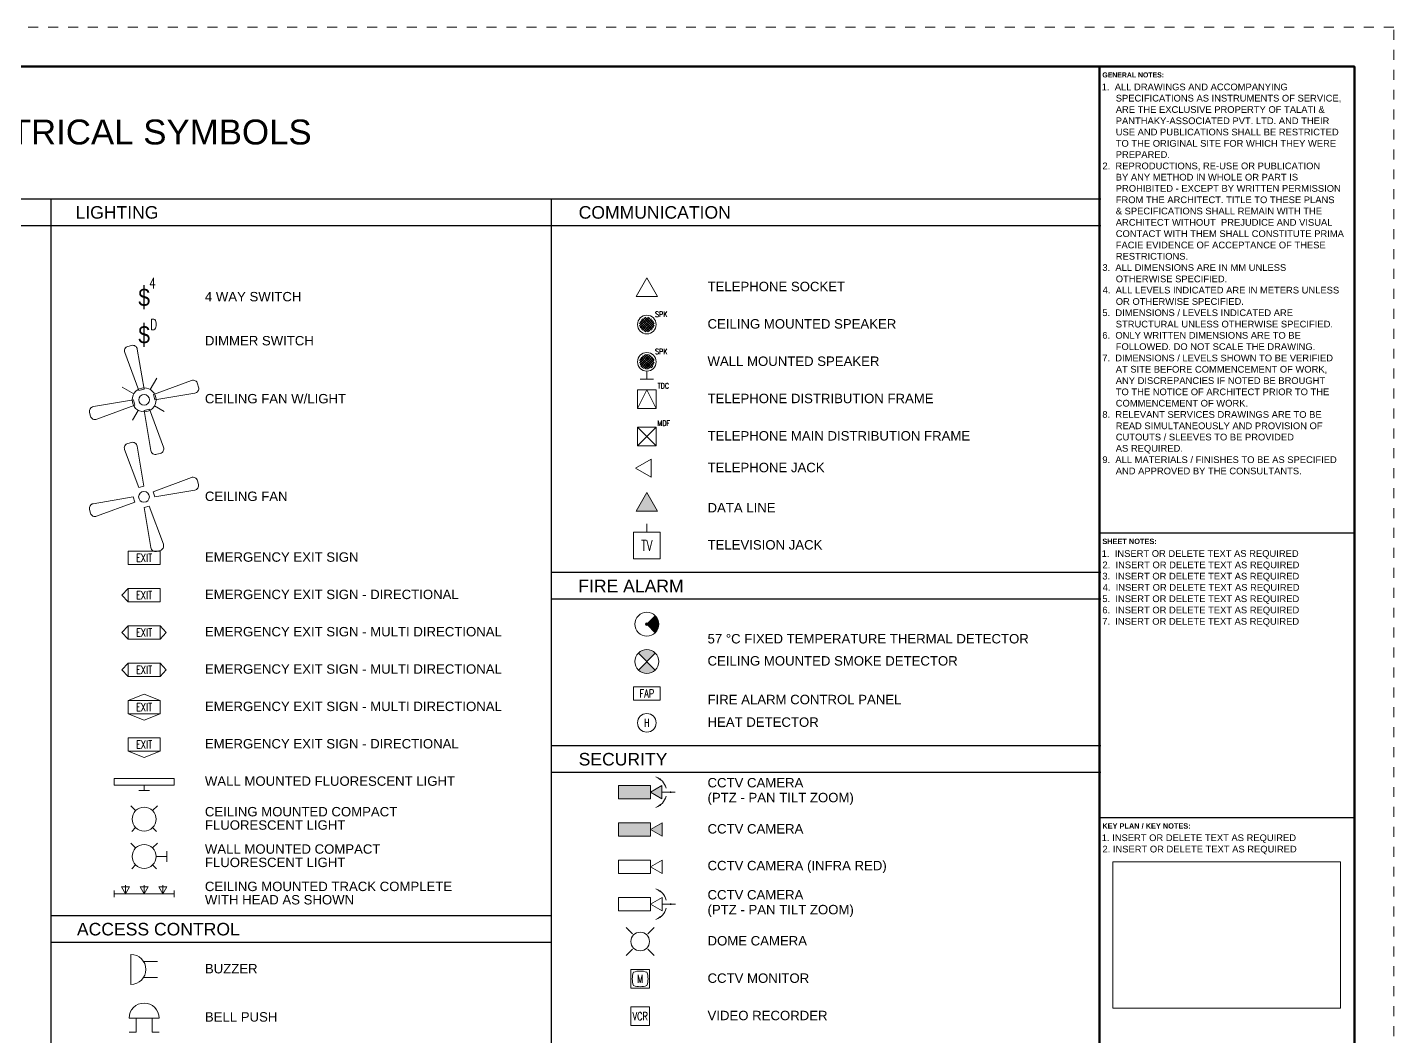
# Paper-space layout 'Symbols A2-2' of a CAD drawing. Header units: inches. Extents: x 0 to 23.5, y -3.2 to 17.1.
# Drawn here: x 9.8 to 23.5, y 6.99 to 17.13 of the extents above; entities that cross this region are included whole.
import ezdxf
from ezdxf.enums import TextEntityAlignment as Align

# ---------------------------------------------------------------- set-up
doc = ezdxf.new("R2010")
doc.units = ezdxf.units.IN
doc.linetypes.add('DASHDOT', pattern=[1, 0.5, -0.25, 0, -0.25])
for name, color, linetype, lineweight in [('E-ACCS', 152, 'Continuous', 5), ('E-CCTV', 8, 'Continuous', 5), ('E-CCTV-IDEN', 4, 'Continuous', 5), ('E-COMM', 255, 'Continuous', 5), ('E-COMM-IDEN', 4, 'Continuous', 5), ('E-LITE', 24, 'Continuous', 5), ('E-LITE-IDEN', 4, 'Continuous', 5), ('F-FIRE', 6, 'Continuous', 9), ('F-FIRE-IDEN', 4, 'Continuous', 9), ('G-ANNO-TEXT', 3, 'Continuous', 15), ('G-ANNO-TEXT-BOLD', 1, 'Continuous', 15), ('G-ANNO-TTLB', 7, 'Continuous', 50), ('G-PAPR-MEDM', 6, 'Continuous', 30), ('G-PAPR-THCK', 4, 'Continuous', 100), ('G-PAPR-THIN', 20, 'Continuous', 5)]:
    doc.layers.add(name, color=color, linetype=linetype, lineweight=lineweight)
doc.layers.add('G-ANNO-REFR', color=253, linetype='DASHDOT', lineweight=5, plot=False)
doc.styles.add('LLARGE', font='arial.ttf', dxfattribs={"height": 0.25})
doc.styles.add('MEDIUM', font='arial.ttf', dxfattribs={"height": 0.125})
doc.styles.add('NOTES', font='arial.ttf', dxfattribs={"height": 2})
doc.styles.add('NOTES_ROMANS', font='romans.shx', dxfattribs={"width": 0.75})
doc.styles.add('Small text', font='arial.ttf', dxfattribs={"height": 2.4})
doc.styles.get("Standard").update_dxf_attribs({"font": 'swissc.ttf'})
doc.styles.add('SUB-TITLE', font='swisscb.ttf')
doc.styles.add('SUB-TITLE-2', font='swissc.ttf')
doc.styles.add('TITLE', font='swisscb.ttf')

# ---------------------------------------------------------------- blocks, each defined once
blk = doc.blocks.new('KEY CONTAINER')
blk.add_lwpolyline([(0, 0), (67.86, 0), (67.86, 43.58), (0, 43.58)], close=True)
blk = doc.blocks.new('*U171')
at = {"layer": 'G-ANNO-REFR'}
blk.add_lwpolyline([(0, 0), (597, 0), (597, 435), (0, 435)], close=True, dxfattribs=at)
at = {"layer": 'G-PAPR-MEDM'}
for points in [[(522, 306.09), (587, 306.09)], [(522, 233.49), (587, 233.49)]]:
    blk.add_lwpolyline(points, dxfattribs=at)
at = {"layer": 'G-PAPR-THCK'}
blk.add_lwpolyline([(20, 425), (587, 425), (587, 10), (20, 10)], close=True, dxfattribs=at)
blk.add_lwpolyline([(522, 10), (522, 425)], dxfattribs=at)
at = {"layer": 'G-PAPR-THIN'}
blk.add_lwpolyline([(522, 425), (587, 425), (587, 10), (522, 10)], close=True, dxfattribs=at)
at = {"layer": 'G-PAPR-THIN', "xscale": 0.8552631579099921, "yscale": 0.8552631579099921, "zscale": 0.8552631579099921}
blk.add_blockref('KEY CONTAINER', (525.42, 184.92), dxfattribs=at)
at = {"layer": 'G-ANNO-TEXT'}
for tag, p, height, style in [('GENERAL_NOTES_001', (522.6, 418.95), 1.71, 'NOTES'), ('GENERAL_NOTES_002', (522.86, 416.07), 1.71, 'NOTES'), ('GENERAL_NOTES_003', (522.86, 413.19), 1.71, 'NOTES'), ('GENERAL_NOTES_004', (522.86, 410.31), 1.71, 'NOTES'), ('GENERAL_NOTES_005', (522.86, 407.43), 1.71, 'NOTES'), ('GENERAL_NOTES_006', (522.86, 404.55), 1.71, 'NOTES'), ('GENERAL_NOTES_008', (522.79, 398.82), 1.71, 'NOTES'), ('GENERAL_NOTES_007', (522.86, 401.7), 1.71, 'NOTES'), ('GENERAL_NOTES_009', (522.86, 395.93), 1.71, 'NOTES'), ('GENERAL_NOTES_010', (522.86, 393.05), 1.71, 'NOTES'), ('GENERAL_NOTES_011', (522.86, 390.17), 1.71, 'NOTES'), ('GENERAL_NOTES_012', (522.86, 387.29), 1.71, 'NOTES'), ('GENERAL_NOTES_013', (522.86, 384.41), 1.71, 'NOTES'), ('GENERAL_NOTES_014', (522.86, 381.53), 1.71, 'NOTES'), ('GENERAL_NOTES_015', (522.86, 378.65), 1.71, 'NOTES'), ('GENERAL_NOTES_016', (522.86, 375.77), 1.71, 'NOTES'), ('GENERAL_NOTES_017', (522.75, 372.89), 1.71, 'NOTES'), ('GENERAL_NOTES_018', (522.86, 370), 1.71, 'NOTES'), ('GENERAL_NOTES_019', (522.82, 367.12), 1.71, 'NOTES'), ('GENERAL_NOTES_020', (522.86, 364.24), 1.71, 'NOTES'), ('GENERAL_NOTES_021', (522.76, 361.36), 1.71, 'NOTES'), ('GENERAL_NOTES_022', (522.86, 358.48), 1.71, 'NOTES'), ('GENERAL_NOTES_023', (522.77, 355.6), 1.71, 'NOTES'), ('GENERAL_NOTES_024', (522.86, 352.72), 1.71, 'NOTES'), ('GENERAL_NOTES_025', (522.74, 349.84), 1.71, 'NOTES'), ('GENERAL_NOTES_026', (522.86, 346.96), 1.71, 'NOTES'), ('GENERAL_NOTES_027', (522.86, 344.07), 1.71, 'NOTES'), ('GENERAL_NOTES_028', (522.86, 341.19), 1.71, 'NOTES'), ('GENERAL_NOTES_029', (522.86, 338.31), 1.71, 'NOTES'), ('GENERAL_NOTES_030', (522.76, 335.43), 1.71, 'NOTES'), ('GENERAL_NOTES_031', (522.86, 332.55), 1.71, 'NOTES'), ('GENERAL_NOTES_032', (522.86, 329.67), 1.71, 'NOTES'), ('GENERAL_NOTES_033', (522.86, 326.79), 1.71, 'NOTES'), ('GENERAL_NOTES_034', (522.76, 323.91), 1.71, 'NOTES'), ('GENERAL_NOTES_035', (522.86, 321.02), 1.71, 'NOTES'), ('SHEET_NOTES_001', (522.6, 299.97), 1.71, 'NOTES'), ('SHEET_NOTES_002', (522.79, 297.09), 1.71, 'NOTES'), ('SHEET_NOTES_003', (522.75, 294.21), 1.71, 'NOTES'), ('SHEET_NOTES_004', (522.82, 291.33), 1.71, 'NOTES'), ('SHEET_NOTES_005', (522.76, 288.45), 1.71, 'NOTES'), ('SHEET_NOTES_006', (522.77, 285.57), 1.71, 'NOTES'), ('SHEET_NOTES_007', (522.74, 282.68), 1.71, 'NOTES'), ('KEY_NOTES_001', (522.6, 227.5), 1.71, 'NOTES'), ('KEY_NOTES_002', (522.79, 224.62), 1.71, 'NOTES'), ('CLIENTNAME', (522.76, 103.62), 2.57, 'SUB-TITLE-2'), ('CLIENTADDRESS1', (522.76, 100.14), 1.71, 'SUB-TITLE-2'), ('CLIENTADDRESS2', (522.76, 97.24), 1.71, 'SUB-TITLE-2'), ('CLIENTPHONE', (522.76, 94.39), 1.71, 'SUB-TITLE-2'), ('DRAWING_NO', (538.25, 58.25), 3.42, 'SUB-TITLE-2')]:
    blk.add_attdef(tag, p, '', height=height, dxfattribs=dict(at, style=style))
at = {"layer": 'G-ANNO-TEXT', "style": 'SUB-TITLE-2'}
for tag, p in [('REV_NO14', (524.7, 172.4)), ('REV_DATE14', (532.24, 172.4)), ('DRAWN_BY14', (542.01, 172.4)), ('CHECKED_BY14', (552.92, 172.4)), ('REV_NO13', (524.7, 168.98)), ('REV_DATE13', (532.24, 168.98)), ('DRAWN_BY13', (542.01, 168.98)), ('CHECKED_BY13', (552.92, 168.98)), ('REV_NO12', (524.7, 165.56)), ('REV_DATE12', (532.24, 165.56)), ('DRAWN_BY12', (542.01, 165.56)), ('CHECKED_BY12', (552.92, 165.56)), ('REV_NO11', (524.7, 162.14)), ('REV_DATE11', (532.24, 162.14)), ('DRAWN_BY11', (542.01, 162.14)), ('CHECKED_BY11', (552.92, 162.14)), ('REV_NO10', (524.7, 158.72)), ('REV_DATE10', (532.24, 158.72)), ('DRAWN_BY10', (542.01, 158.72)), ('CHECKED_BY10', (552.92, 158.72)), ('REV_NO9', (524.7, 155.3)), ('REV_DATE9', (532.24, 155.3)), ('DRAWN_BY9', (542.01, 155.3)), ('CHECKED_BY9', (552.92, 155.3)), ('REV_NO8', (524.7, 151.88)), ('REV_DATE8', (532.24, 151.88)), ('DRAWN_BY8', (542.01, 151.88)), ('CHECKED_BY8', (552.92, 151.88)), ('REV_NO7', (524.7, 148.46)), ('REV_DATE7', (532.24, 148.46)), ('DRAWN_BY7', (542.01, 148.46)), ('CHECKED_BY7', (552.92, 148.46)), ('REV_NO6', (524.7, 145.03)), ('REV_DATE6', (532.24, 145.03)), ('DRAWN_BY6', (542.01, 145.03)), ('CHECKED_BY6', (552.92, 145.03)), ('REV_NO5', (524.7, 141.61)), ('REV_DATE5', (532.24, 141.61)), ('DRAWN_BY5', (542.01, 141.61)), ('CHECKED_BY5', (552.92, 141.61)), ('REV_NO4', (524.7, 138.19)), ('REV_DATE4', (532.24, 138.19)), ('DRAWN_BY4', (542.01, 138.19)), ('CHECKED_BY4', (552.92, 138.19)), ('REV_NO3', (524.7, 134.77)), ('REV_DATE3', (532.24, 134.77)), ('DRAWN_BY3', (542.01, 134.77)), ('CHECKED_BY3', (552.92, 134.77)), ('REV_NO2', (524.7, 131.35)), ('REV_DATE2', (532.24, 131.35)), ('DRAWN_BY2', (542.01, 131.35)), ('CHECKED_BY2', (552.92, 131.35)), ('REV_NO1', (524.7, 127.93)), ('REV_NO0', (524.7, 124.51)), ('REV_DATE1', (532.24, 127.93)), ('REV_DATE0', (532.24, 124.51)), ('DRAWN_BY1', (542.01, 127.93)), ('DRAWN_BY0', (542.01, 124.51)), ('CHECKED_BY1', (552.92, 127.93)), ('CHECKED_BY0', (552.92, 124.51))]:
    blk.add_attdef(tag, text='', height=1.37, dxfattribs=at).set_placement(p, align=Align.MIDDLE)
for tag, p in [('REV_DESCRIPTION14', (559.75, 172.4)), ('REV_DESCRIPTION13', (559.75, 168.98)), ('REV_DESCRIPTION12', (559.75, 165.56)), ('REV_DESCRIPTION11', (559.75, 162.14)), ('REV_DESCRIPTION10', (559.75, 158.72)), ('REV_DESCRIPTION9', (559.75, 155.3)), ('REV_DESCRIPTION8', (559.75, 151.88)), ('REV_DESCRIPTION7', (559.75, 148.46)), ('REV_DESCRIPTION6', (559.75, 145.03)), ('REV_DESCRIPTION5', (559.75, 141.61)), ('REV_DESCRIPTION4', (559.75, 138.19)), ('REV_DESCRIPTION3', (559.75, 134.77)), ('REV_DESCRIPTION2', (559.75, 131.35)), ('REV_DESCRIPTION1', (559.75, 127.93)), ('REV_DESCRIPTION0', (559.75, 124.51))]:
    blk.add_attdef(tag, text='', height=1.37, dxfattribs=at).set_placement(p, align=Align.MIDDLE_LEFT)
for tag, p in [('PROJECT_NAME1', (538.25, 91.88)), ('PROJECT_NAME2', (538.25, 88.46)), ('PROJECT_CODE', (538.25, 84.41)), ('RELEASE', (538.25, 80.62)), ('STAGE', (538.25, 76.76)), ('DRAWING_TITLE', (538.25, 72.91))]:
    blk.add_attdef(tag, text='', height=2.05, dxfattribs=at).set_placement(p, align=Align.TOP_LEFT)
at = {"layer": 'G-ANNO-TEXT'}
for tag, height, style, p in [('CURRENT_REV', 3.42, 'TITLE', (579.3, 58.25)), ('DRAWN_BY', 2.05, 'SUB-TITLE-2', (529.7, 50.63)), ('CHECKED_BY', 2.05, 'SUB-TITLE-2', (545.95, 50.63)), ('SCALE', 2.05, 'SUB-TITLE-2', (563.05, 50.63)), ('ISSUE_DATE', 2.05, 'SUB-TITLE-2', (579.3, 50.63))]:
    blk.add_attdef(tag, text='', height=height, dxfattribs=dict(at, style=style)).set_placement(p, align=Align.CENTER)
at = {"layer": 'G-ANNO-TEXT', "style": 'SUB-TITLE'}
blk.add_attdef('FILE_NAME', text='', height=1.37, rotation=90, dxfattribs=at).set_placement((587.85, 19.35), align=Align.TOP_LEFT)
at = {"layer": 'G-PAPR-MEDM', "style": 'TITLE'}
blk.add_text('GENERAL NOTES:', height=1.2829, dxfattribs=at).set_placement((522.76, 422.22))
at = {"layer": 'G-PAPR-MEDM', "lineweight": 50, "style": 'TITLE'}
for s, p in [('SHEET NOTES:', (522.76, 303.25)), ('KEY PLAN / KEY NOTES:', (522.76, 230.68))]:
    blk.add_text(s, height=1.3684, dxfattribs=at).set_placement(p)
blk = doc.blocks.new('4 WAY SWITCH')
at = {"lineweight": -3}
blk.add_line((0, 0), (0, 9), dxfattribs=at)
at = {"style": 'NOTES_ROMANS', "width": 0.75}
blk.add_text('4', height=4, dxfattribs=at).set_placement((1.88, 9.82), align=Align.MIDDLE_LEFT)
blk.add_text('S', height=6.3).set_placement((0, 4.5), align=Align.MIDDLE)
blk = doc.blocks.new('DIMMER SWITCH')
at = {"lineweight": -3}
blk.add_line((0, 0), (0, 9), dxfattribs=at)
at = {"style": 'NOTES_ROMANS', "width": 0.75}
blk.add_text('D', height=4, dxfattribs=at).set_placement((2.2, 8.35), align=Align.MIDDLE_LEFT)
blk.add_text('S', height=6.3).set_placement((0, 4.5), align=Align.MIDDLE)
blk = doc.blocks.new('CEILING FAN')
for p, q in [((-0.68, 20.94), (0.73, 20.94)), ((-20.94, -0.68), (-20.94, 0.73)), ((-3.87, -1), (-3.87, 1.02)), ((-1, 3.87), (1.02, 3.87)), ((3.87, 1), (3.87, -1.02)), ((20.94, 0.68), (20.94, -0.73)), ((1, -3.87), (-1.02, -3.87)), ((0.68, -20.94), (-0.73, -20.94))]:
    blk.add_line(p, q)
at = {"lineweight": -2}
for p, q in [((-1, 3.87), (-2.42, 19.03)), ((1.02, 3.87), (2.47, 19.02)), ((-3.87, 1.02), (-19.02, 2.47)), ((3.87, 1), (19.03, 2.42)), ((-3.87, -1), (-19.03, -2.42)), ((-1.02, -3.87), (-2.47, -19.02)), ((1, -3.87), (2.42, -19.03)), ((3.87, -1.02), (19.02, -2.47))]:
    blk.add_line(p, q, dxfattribs=at)
blk.add_circle((0, 0), 2, dxfattribs=at)
for centre, start, end in [((-0.68, 19.19), 90, 185.3597), ((0.73, 19.19), 354.5375, 90), ((-19.19, 0.73), 84.5375, 180), ((19.19, 0.68), 0, 95.3597), ((-19.19, -0.68), 180, 275.3597), ((19.19, -0.73), 264.5375, 0), ((-0.73, -19.19), 174.5375, 270), ((0.68, -19.19), 270, 5.3597)]:
    blk.add_arc(centre, 1.75, start, end, dxfattribs=at)
blk = doc.blocks.new('CEILING FAN W-LIGHT')
for p, q in [((-0.68, 20.94), (0.73, 20.94)), ((-20.94, -0.68), (-20.94, 0.73)), ((-3.87, -1), (-3.87, 1.02)), ((-1, 3.87), (1.02, 3.87)), ((3.87, 1), (3.87, -1.02)), ((20.94, 0.68), (20.94, -0.73)), ((1, -3.87), (-1.02, -3.87)), ((0.68, -20.94), (-0.73, -20.94))]:
    blk.add_line(p, q)
at = {"lineweight": -2}
for p, q in [((-1, 3.87), (-2.42, 19.03)), ((1.02, 3.87), (2.47, 19.02)), ((-3.17, 3.17), (-6.67, 6.67)), ((3.22, 3.22), (6.7, 6.7)), ((-3.87, 1.02), (-19.02, 2.47)), ((3.87, 1), (19.03, 2.42)), ((-3.87, -1), (-19.03, -2.42)), ((-3.22, -3.22), (-6.2, -6.2)), ((-1.02, -3.87), (-2.47, -19.02)), ((1, -3.87), (2.42, -19.03)), ((3.17, -3.17), (6.19, -6.19)), ((3.87, -1.02), (19.02, -2.47))]:
    blk.add_line(p, q, dxfattribs=at)
for radius in [4.49, 2]:
    blk.add_circle((0, 0), radius, dxfattribs=at)
for centre, start, end in [((-0.68, 19.19), 90, 185.3597), ((0.73, 19.19), 354.5375, 90), ((-19.19, 0.73), 84.5375, 180), ((19.19, 0.68), 0, 95.3597), ((-19.19, -0.68), 180, 275.3597), ((19.19, -0.73), 264.5375, 0), ((-0.73, -19.19), 174.5375, 270), ((0.68, -19.19), 270, 5.3597)]:
    blk.add_arc(centre, 1.75, start, end, dxfattribs=at)
blk = doc.blocks.new('TELEPHONE JACK')
for p, q in [((5.85, 3.38), (0, 0)), ((0, 0), (5.85, -3.38)), ((5.85, -3.38), (5.85, 3.38))]:
    blk.add_line(p, q)
blk = doc.blocks.new('TELEVISION JACK')
blk.add_line((0, 10), (0, 13.17))
blk.add_lwpolyline([(-5, 0), (-5, 10), (5, 10), (5, 0)], close=True)
at = {"style": 'NOTES_ROMANS', "width": 0.75}
blk.add_text('TV', height=4, dxfattribs=at).set_placement((0, 5), align=Align.MIDDLE_CENTER)
blk = doc.blocks.new('Buzzer')
for p, q in [((0, 5.63), (0, -5.63)), ((4.76, 3), (10, 3)), ((4.76, -3), (10, -3))]:
    blk.add_line(p, q)
blk.add_arc((0, 0), 5.63, 270, 90)
blk = doc.blocks.new('Bell Push')
for p, q in [((-5.63, 5.24), (5.63, 5.24)), ((-3, 5.24), (-3, 0)), ((3, 5.24), (3, 0)), ((-3, 0), (-5.63, 0)), ((3, 0), (5.63, 0))]:
    blk.add_line(p, q)
blk.add_arc((0, 5.24), 5.63, 0, 180)
blk = doc.blocks.new('Data Line')
h = blk.add_hatch(color=256)
h.dxf.hatch_style = 1
h.paths.add_polyline_path([(0, 6.93), (-4, 0), (4, 0)])
blk.add_lwpolyline([(0, 6.93), (-4, 0), (4, 0)], close=True)
blk = doc.blocks.new('Wall Mounted Fluorescent Light')
for p, q in [((11.24, 1.25), (-11.24, 1.25)), ((-11.24, 1.25), (-11.24, -1.25)), ((11.24, 1.25), (11.24, -1.25)), ((11.24, -1.25), (-11.24, -1.25)), ((-2, -3.25), (2, -3.25)), ((0, -1.25), (0, -3.25))]:
    blk.add_line(p, q)
blk = doc.blocks.new('CEILING MOUNTED COMPACT FLUORESCENT LIGHT')
at = {"lineweight": -2}
for p, q in [((-3.17, 3.17), (-5, 5)), ((3.17, 3.17), (5.02, 5.02)), ((-3.17, -3.17), (-4.65, -4.65)), ((3.17, -3.17), (4.64, -4.64))]:
    blk.add_line(p, q, dxfattribs=at)
blk.add_circle((0, 0), 4.49, dxfattribs=at)
blk = doc.blocks.new('WALL MOUNTED COMPACT FLUORESCENT LIGHT')
at = {"lineweight": -2}
for p, q in [((-3.17, 3.17), (-5, 5)), ((3.17, 3.17), (5.02, 5.02)), ((-3.17, -3.17), (-4.65, -4.65)), ((3.17, -3.17), (4.64, -4.64))]:
    blk.add_line(p, q, dxfattribs=at)
for p, q in [((4.49, 0), (8.49, 0)), ((8.49, -2), (8.49, 2))]:
    blk.add_line(p, q)
blk.add_circle((0, 0), 4.49, dxfattribs=at)
blk = doc.blocks.new('57 °C FIXED TEMPERATURE THERMAL DETECTOR')
h = blk.add_hatch(color=256)
h.dxf.hatch_style = 1
h.paths.add_polyline_path([(4.49, 0, 0.198912), (3.17, 3.17), (0.35, 0.35, 2.414214), (0.35, -0.35), (3.17, -3.17, 0.198912)])
at = {"lineweight": -2}
for p, q in [((0.35, 0.35), (3.17, 3.17)), ((0.35, -0.35), (3.17, -3.17))]:
    blk.add_line(p, q, dxfattribs=at)
blk.add_circle((0, 0), 4.49, dxfattribs=at)
blk.add_arc((0, 0), 0.5, 45, 315)
blk = doc.blocks.new('CEILING MOUNTED SMOKE DETECTOR')
h = blk.add_hatch(color=256)
h.dxf.hatch_style = 1
h.paths.add_polyline_path([(3.17, 3.17, 0.414214), (-3.17, 3.17), (0, 0)])
h.paths.add_polyline_path([(-3.17, -3.17, 0.414214), (3.17, -3.17), (0, 0)])
at = {"lineweight": -2}
for p, q in [((-3.17, -3.17), (3.17, 3.17)), ((-3.17, 3.17), (3.17, -3.17))]:
    blk.add_line(p, q, dxfattribs=at)
blk.add_circle((0, 0), 4.49, dxfattribs=at)
blk = doc.blocks.new('C.C. T.V. CAMERA')
h = blk.add_hatch(color=256)
h.dxf.hatch_style = 1
h.paths.add_polyline_path([(12, -2.5), (12, 2.5), (0, 2.5), (0, -2.5)])
h.paths.add_polyline_path([(16.33, -2.5), (16.33, 2.5), (12, 0)])
for points in [[(0, -2.5), (12, -2.5), (12, 2.5), (0, 2.5)], [(16.33, -2.5), (16.33, 2.5), (12, 0)]]:
    blk.add_lwpolyline(points, close=True)
blk = doc.blocks.new('TELEPHONE SOCKET')
blk.add_lwpolyline([(0, 3.46), (-4, -3.46), (4, -3.46)], close=True)
blk = doc.blocks.new('CEILING MOUNTED SPEAKER')
h = blk.add_hatch()
h.set_pattern_fill('ANSI37', color=256, scale=5)
h.set_pattern_definition([(45, (-504.1049, -276.5), (-0.44194174, 0.44194174), []), (135, (-504.1049, -276.5), (-0.44194174, -0.44194174), [])])
edge = h.paths.add_edge_path()
edge.add_arc((0, 0), 2.75, 0, 360)
blk.add_circle((0, 0), 3.5)
at = {"layer": 'E-COMM-IDEN', "style": 'NOTES_ROMANS', "width": 0.75}
blk.add_text('SPK', height=2, dxfattribs=at).set_placement((3.08, 2.86))
blk = doc.blocks.new('WALL MOUNTED SPEAKER')
h = blk.add_hatch()
h.set_pattern_fill('ANSI37', color=256, scale=5)
h.set_pattern_definition([(45, (-504.1049, -270), (-0.44194174, 0.44194174), []), (135, (-504.1049, -270), (-0.44194174, -0.44194174), [])])
edge = h.paths.add_edge_path()
edge.add_arc((0, 6.5), 2.75, 0, 360)
for points in [[(-2.5, 0), (2.5, 0)], [(0, 3), (0, 0)]]:
    blk.add_lwpolyline(points)
blk.add_circle((0, 6.5), 3.5)
at = {"layer": 'E-COMM-IDEN', "style": 'NOTES_ROMANS', "width": 0.75}
blk.add_text('SPK', height=2, dxfattribs=at).set_placement((3.08, 9.36))
blk = doc.blocks.new('TELEPHONE DISTRIBUTION FRAME')
blk.add_lwpolyline([(-3.5, -3.5), (3.5, -3.5), (3.5, 3.5), (-3.5, 3.5)], close=True)
blk.add_lwpolyline([(-3.5, -3.5), (0, 3.5), (3.5, -3.5)])
at = {"layer": 'E-COMM-IDEN', "style": 'NOTES_ROMANS', "width": 0.75}
blk.add_text('TDC', height=2, dxfattribs=at).set_placement((4, 4))
blk = doc.blocks.new('TELEPHONE MAIN DISTRIBUTION FRAME')
for p, q in [((-3.5, 3.5), (3.5, -3.5)), ((3.5, 3.5), (-3.5, -3.5))]:
    blk.add_line(p, q)
blk.add_lwpolyline([(-3.5, -3.5), (3.5, -3.5), (3.5, 3.5), (-3.5, 3.5)], close=True)
at = {"layer": 'E-COMM-IDEN', "style": 'NOTES_ROMANS', "width": 0.75}
blk.add_text('MDF', height=2, dxfattribs=at).set_placement((4, 4))
blk = doc.blocks.new('CCTV CAMERA (PTZ - PAN TILT ZOOM)')
blk.add_lwpolyline([(5.67, 0), (10.67, 0)])
for start, end in [(14.302, 70.1044), (289.8956, 345.698)]:
    blk.add_arc((1.33, 0), 6.07, start, end)
for points in [[(4.99, 4.44), (3.4, 5.71), (5.31, 5.03)], [(8.67, 0.33), (10.67, 0), (8.67, -0.33)], [(4.99, -4.44), (3.4, -5.71), (5.31, -5.03)]]:
    blk.add_solid(points)
blk.add_blockref('C.C. T.V. CAMERA', (-10.67, 0))
blk = doc.blocks.new('HEAT DETECTOR')
blk.add_circle((0, 0), 3.5)
at = {"layer": 'F-FIRE-IDEN', "style": 'NOTES_ROMANS', "width": 0.75}
blk.add_text('H', height=3, dxfattribs=at).set_placement((0, 0), align=Align.MIDDLE_CENTER)
blk = doc.blocks.new('CCTV CAMERA (INFRA RED)')
for points in [[(0, -2.5), (12, -2.5), (12, 2.5), (0, 2.5)], [(16.33, -2.5), (16.33, 2.5), (12, 0)]]:
    blk.add_lwpolyline(points, close=True)
blk = doc.blocks.new('CCTV CAMERA INFRA RED (PTZ - PAN TILT ZOOM)')
for points in [[(0, -2.5), (12, -2.5), (12, 2.5), (0, 2.5)], [(16.33, -2.5), (16.33, 2.5), (12, 0)]]:
    blk.add_lwpolyline(points, close=True)
blk.add_lwpolyline([(16.33, 0), (21.33, 0)])
for start, end in [(14.302, 70.1044), (289.8956, 345.698)]:
    blk.add_arc((12, 0), 6.07, start, end)
for points in [[(15.65, 4.44), (14.07, 5.71), (15.98, 5.03)], [(19.33, 0.33), (21.33, 0), (19.33, -0.33)], [(15.65, -4.44), (14.07, -5.71), (15.98, -5.03)]]:
    blk.add_solid(points)
blk = doc.blocks.new('DOME CAMERA')
for p, q in [((-2.83, 2.83), (-5.3, 5.3)), ((2.83, 2.83), (5.3, 5.3)), ((-2.83, -2.83), (-5.3, -5.3)), ((2.83, -2.83), (5.3, -5.3))]:
    blk.add_line(p, q)
blk.add_circle((0, 0), 3.5)
for points in [[(-3.86, 4.27), (-5.3, 5.3), (-4.27, 3.86)], [(3.86, 4.27), (5.3, 5.3), (4.27, 3.86)], [(-3.86, -4.27), (-5.3, -5.3), (-4.27, -3.86)], [(3.86, -4.27), (5.3, -5.3), (4.27, -3.86)]]:
    blk.add_solid(points)
blk = doc.blocks.new('CCTV MONITOR')
blk.add_lwpolyline([(-3.5, -3.5), (3.5, -3.5), (3.5, 3.5), (-3.5, 3.5)], close=True)
for centre, start, end in [((4.52, 0), 160.4106, 199.5894), ((0, -4.52), 70.4106, 109.5894), ((-4.52, 0), 340.4106, 19.5894), ((0, 4.52), 250.4106, 289.5894)]:
    blk.add_arc(centre, 7.46, start, end)
at = {"layer": 'E-CCTV-IDEN', "style": 'NOTES_ROMANS', "width": 0.75}
blk.add_text('M', height=3, dxfattribs=at).set_placement((0, 0), align=Align.MIDDLE_CENTER)
blk = doc.blocks.new('VIDEO RECORDER')
blk.add_lwpolyline([(-3.5, -3.5), (3.5, -3.5), (3.5, 3.5), (-3.5, 3.5)], close=True)
at = {"layer": 'E-CCTV-IDEN', "style": 'NOTES_ROMANS', "width": 0.75}
blk.add_text('VCR', height=3, dxfattribs=at).set_placement((0, 0), align=Align.MIDDLE_CENTER)
blk = doc.blocks.new('EMERGENCY EXIT SIGN')
blk.add_lwpolyline([(-6, -2.5), (6, -2.5), (6, 2.5), (-6, 2.5)], close=True)
at = {"layer": 'E-LITE-IDEN', "insert": (0, 0), "char_height": 3, "width": 38.1729, "attachment_point": 5, "style": 'NOTES_ROMANS'}
blk.add_mtext('EXIT', dxfattribs=at)
blk = doc.blocks.new('EMERGENCY EXIT SIGN - DIRECTIONAL')
for p, q in [((-8.33, 0), (-6, 2.5)), ((-6, -2.5), (-8.33, 0))]:
    blk.add_line(p, q)
blk.add_lwpolyline([(-6, -2.5), (6, -2.5), (6, 2.5), (-6, 2.5)], close=True)
at = {"layer": 'E-LITE-IDEN', "insert": (0, 0), "char_height": 3, "width": 38.1729, "attachment_point": 5, "style": 'NOTES_ROMANS'}
blk.add_mtext('EXIT', dxfattribs=at)
blk = doc.blocks.new('EMERGENCY EXIT SIGN - MULTI DIRECTIONAL')
for p, q in [((-8.33, 0), (-6, 2.5)), ((-6, -2.5), (-8.33, 0)), ((8.33, 0), (6, 2.5)), ((6, -2.5), (8.33, 0))]:
    blk.add_line(p, q)
blk.add_lwpolyline([(-6, -2.5), (6, -2.5), (6, 2.5), (-6, 2.5)], close=True)
at = {"layer": 'E-LITE-IDEN', "insert": (0, 0), "char_height": 3, "width": 38.1729, "attachment_point": 5, "style": 'NOTES_ROMANS'}
blk.add_mtext('EXIT', dxfattribs=at)
blk = doc.blocks.new('EMERGENCY EXIT SIGN - MULTI DIRECTIONAL 1')
for p, q in [((-8.33, 0), (-6, 2.5)), ((-6, -2.5), (-8.33, 0)), ((8.33, 0), (6, 2.5)), ((6, -2.5), (8.33, 0))]:
    blk.add_line(p, q)
blk.add_lwpolyline([(-6, -2.5), (6, -2.5), (6, 2.5), (-6, 2.5)], close=True)
at = {"layer": 'E-LITE-IDEN', "insert": (0, 0), "char_height": 3, "width": 38.1729, "attachment_point": 5, "style": 'NOTES_ROMANS'}
blk.add_mtext('EXIT', dxfattribs=at)
blk = doc.blocks.new('EMERGENCY EXIT SIGN - MULTI DIRECTIONAL 2')
for p, q in [((0, 4.89), (-6, 2.5)), ((6, 2.5), (0, 4.89)), ((0, -4.89), (-6, -2.5)), ((6, -2.5), (0, -4.89))]:
    blk.add_line(p, q)
blk.add_lwpolyline([(-6, -2.5), (6, -2.5), (6, 2.5), (-6, 2.5)], close=True)
at = {"layer": 'E-LITE-IDEN', "insert": (0, 0), "char_height": 3, "width": 38.1729, "attachment_point": 5, "style": 'NOTES_ROMANS'}
blk.add_mtext('EXIT', dxfattribs=at)
blk = doc.blocks.new('EMERGENCY EXIT SIGN - DIRECTIONAL 1')
for p, q in [((0, -4.89), (-6, -2.5)), ((6, -2.5), (0, -4.89))]:
    blk.add_line(p, q)
blk.add_lwpolyline([(-6, -2.5), (6, -2.5), (6, 2.5), (-6, 2.5)], close=True)
at = {"layer": 'E-LITE-IDEN', "insert": (0, 0), "char_height": 3, "width": 38.1729, "attachment_point": 5, "style": 'NOTES_ROMANS'}
blk.add_mtext('EXIT', dxfattribs=at)
blk = doc.blocks.new('FIRE ALARM CONTROL PANEL')
for p, q in [((5, 2.5), (-5, 2.5)), ((-5, 2.5), (-5, -2.5)), ((5, -2.5), (5, 2.5)), ((-5, -2.5), (5, -2.5))]:
    blk.add_line(p, q)
at = {"layer": 'F-FIRE-IDEN', "style": 'NOTES_ROMANS', "width": 0.75}
blk.add_text('FAP', height=3, dxfattribs=at).set_placement((0, 0), align=Align.MIDDLE_CENTER)

psp = doc.layouts.new('Symbols A2-2')

# ---------------------------------------------------------------- linework, layer by layer
at = {"layer": 'E-LITE'}
for p, q in [((10.78, 8.428), (10.78, 8.515)), ((10.967, 8.428), (10.967, 8.515)), ((11.154, 8.428), (11.154, 8.515)), ((10.666, 8.462), (10.666, 8.395)), ((10.666, 8.428), (11.268, 8.428)), ((11.268, 8.462), (11.268, 8.395))]:
    psp.add_line(p, q, dxfattribs=at)
for points in [[(10.739, 8.498), (10.82, 8.498), (10.78, 8.428)], [(10.927, 8.498), (11.007, 8.498), (10.967, 8.428)], [(11.194, 8.498), (11.114, 8.498), (11.154, 8.428)]]:
    psp.add_lwpolyline(points, close=True, dxfattribs=at)
at = {"layer": 'G-PAPR-MEDM'}
for p, q in [((0.788, 15.405), (20.567, 15.405)), ((10.03, 15.405), (10.03, 0.394)), ((15.05, 15.405), (15.05, 0.394)), ((0.788, 15.138), (20.567, 15.138)), ((15.05, 11.656), (20.567, 11.656)), ((15.05, 11.388), (20.567, 11.388)), ((15.05, 9.916), (20.567, 9.916)), ((15.05, 9.649), (20.567, 9.649)), ((10.03, 8.211), (15.05, 8.211)), ((10.03, 7.943), (15.05, 7.943))]:
    psp.add_line(p, q, dxfattribs=at)

# ---------------------------------------------------------------- block references
at = {"layer": 'E-ACCS', "xscale": 0.0267705442648153, "yscale": 0.0267705442648153, "zscale": 0.0267705442648153}
for name, p in [('Buzzer', (10.834, 7.669)), ('Bell Push', (10.967, 7.04))]:
    psp.add_blockref(name, p, dxfattribs=at)
at = {"layer": 'E-CCTV', "xscale": 0.0267705442648153, "yscale": 0.0267705442648153, "zscale": 0.0267705442648153}
for name, p in [('CCTV CAMERA (PTZ - PAN TILT ZOOM)', (16.011, 9.448)), ('C.C. T.V. CAMERA', (15.726, 9.073)), ('CCTV CAMERA (INFRA RED)', (15.726, 8.698)), ('CCTV CAMERA INFRA RED (PTZ - PAN TILT ZOOM)', (15.726, 8.324)), ('DOME CAMERA', (15.944, 7.949)), ('CCTV MONITOR', (15.944, 7.574)), ('VIDEO RECORDER', (15.944, 7.199))]:
    psp.add_blockref(name, p, dxfattribs=at)
at = {"layer": 'E-COMM', "xscale": 0.0267705442648153, "yscale": 0.0267705442648153, "zscale": 0.0267705442648153}
for name, p in [('TELEPHONE SOCKET', (16.011, 14.517)), ('CEILING MOUNTED SPEAKER', (16.011, 14.142)), ('WALL MOUNTED SPEAKER', (16.011, 13.594)), ('TELEPHONE DISTRIBUTION FRAME', (16.011, 13.393)), ('TELEPHONE MAIN DISTRIBUTION FRAME', (16.011, 13.018)), ('TELEPHONE JACK', (15.898, 12.7)), ('Data Line', (16.011, 12.27)), ('TELEVISION JACK', (16.011, 11.79))]:
    psp.add_blockref(name, p, dxfattribs=at)
at = {"layer": 'E-LITE', "xscale": 0.0267705442648153, "yscale": 0.0267705442648153, "zscale": 0.0267705442648153}
for name, p in [('4 WAY SWITCH', (10.967, 14.295)), ('DIMMER SWITCH', (10.967, 13.92)), ('EMERGENCY EXIT SIGN', (10.967, 11.801)), ('EMERGENCY EXIT SIGN - DIRECTIONAL', (10.967, 11.427)), ('EMERGENCY EXIT SIGN - MULTI DIRECTIONAL', (10.967, 11.052)), ('EMERGENCY EXIT SIGN - MULTI DIRECTIONAL 1', (10.967, 10.677)), ('EMERGENCY EXIT SIGN - MULTI DIRECTIONAL 2', (10.967, 10.302)), ('EMERGENCY EXIT SIGN - DIRECTIONAL 1', (10.967, 9.927)), ('Wall Mounted Fluorescent Light', (10.967, 9.553)), ('CEILING MOUNTED COMPACT FLUORESCENT LIGHT', (10.967, 9.178)), ('WALL MOUNTED COMPACT FLUORESCENT LIGHT', (10.967, 8.803))]:
    psp.add_blockref(name, p, dxfattribs=at)
at = {"layer": 'E-LITE', "xscale": 0.0267705442648153, "yscale": 0.0267705442648153, "zscale": 0.0267705442648153, "rotation": 15}
for name, p in [('CEILING FAN W-LIGHT', (10.967, 13.386)), ('CEILING FAN', (10.966, 12.412))]:
    psp.add_blockref(name, p, dxfattribs=at)
at = {"layer": 'F-FIRE', "xscale": 0.0267705442648153, "yscale": 0.0267705442648153, "zscale": 0.0267705442648153}
for name, p in [('57 °C FIXED TEMPERATURE THERMAL DETECTOR', (16.011, 11.134)), ('CEILING MOUNTED SMOKE DETECTOR', (16.011, 10.759)), ('FIRE ALARM CONTROL PANEL', (16.011, 10.438)), ('HEAT DETECTOR', (16.011, 10.144))]:
    psp.add_blockref(name, p, dxfattribs=at)
at = {"layer": 'G-ANNO-TTLB'}
ref = psp.add_blockref('*U171', (0, 0), dxfattribs=dict(at, xscale=0.03937007874015748, yscale=0.03937007874015748, zscale=0.03937007874015748))
ref.add_attrib('GENERAL_NOTES_001', '1.  ALL DRAWINGS AND ACCOMPANYING', (20.575, 16.494), dxfattribs={"layer": 'G-ANNO-TEXT', "height": 0.06734, "style": 'NOTES'})
ref.add_attrib('SHEET_NOTES_001', '1.  INSERT OR DELETE TEXT AS REQUIRED', (20.575, 11.81), dxfattribs={"layer": 'G-ANNO-TEXT', "height": 0.06734, "style": 'NOTES'})
ref.add_attrib('KEY_NOTES_001', '1. INSERT OR DELETE TEXT AS REQUIRED', (20.575, 8.957), dxfattribs={"layer": 'G-ANNO-TEXT', "height": 0.06734, "style": 'NOTES'})
ref.add_attrib('GENERAL_NOTES_002', '     SPECIFICATIONS AS INSTRUMENTS OF SERVICE,', (20.585, 16.381), dxfattribs={"layer": 'G-ANNO-TEXT', "height": 0.06734, "style": 'NOTES'})
ref.add_attrib('GENERAL_NOTES_003', '     ARE THE EXCLUSIVE PROPERTY OF TALATI &', (20.585, 16.267), dxfattribs={"layer": 'G-ANNO-TEXT', "height": 0.06734, "style": 'NOTES'})
ref.add_attrib('GENERAL_NOTES_004', '     PANTHAKY-ASSOCIATED PVT. LTD. AND THEIR', (20.585, 16.154), dxfattribs={"layer": 'G-ANNO-TEXT', "height": 0.06734, "style": 'NOTES'})
ref.add_attrib('GENERAL_NOTES_005', '     USE AND PUBLICATIONS SHALL BE RESTRICTED', (20.585, 16.041), dxfattribs={"layer": 'G-ANNO-TEXT', "height": 0.06734, "style": 'NOTES'})
ref.add_attrib('GENERAL_NOTES_006', '     TO THE ORIGINAL SITE FOR WHICH THEY WERE', (20.585, 15.927), dxfattribs={"layer": 'G-ANNO-TEXT', "height": 0.06734, "style": 'NOTES'})
ref.add_attrib('GENERAL_NOTES_007', '     PREPARED.', (20.585, 15.815), dxfattribs={"layer": 'G-ANNO-TEXT', "height": 0.06734, "style": 'NOTES'})
ref.add_attrib('GENERAL_NOTES_008', '2.  REPRODUCTIONS, RE-USE OR PUBLICATION', (20.582, 15.701), dxfattribs={"layer": 'G-ANNO-TEXT', "height": 0.06734, "style": 'NOTES'})
ref.add_attrib('GENERAL_NOTES_009', '     BY ANY METHOD IN WHOLE OR PART IS', (20.585, 15.588), dxfattribs={"layer": 'G-ANNO-TEXT', "height": 0.06734, "style": 'NOTES'})
ref.add_attrib('GENERAL_NOTES_010', '     PROHIBITED - EXCEPT BY WRITTEN PERMISSION', (20.585, 15.475), dxfattribs={"layer": 'G-ANNO-TEXT', "height": 0.06734, "style": 'NOTES'})
ref.add_attrib('GENERAL_NOTES_011', '     FROM THE ARCHITECT. TITLE TO THESE PLANS', (20.585, 15.361), dxfattribs={"layer": 'G-ANNO-TEXT', "height": 0.06734, "style": 'NOTES'})
ref.add_attrib('GENERAL_NOTES_012', '     & SPECIFICATIONS SHALL REMAIN WITH THE', (20.585, 15.248), dxfattribs={"layer": 'G-ANNO-TEXT', "height": 0.06734, "style": 'NOTES'})
ref.add_attrib('GENERAL_NOTES_013', '     ARCHITECT WITHOUT  PREJUDICE AND VISUAL', (20.585, 15.134), dxfattribs={"layer": 'G-ANNO-TEXT', "height": 0.06734, "style": 'NOTES'})
ref.add_attrib('GENERAL_NOTES_014', '     CONTACT WITH THEM SHALL CONSTITUTE PRIMA', (20.585, 15.021), dxfattribs={"layer": 'G-ANNO-TEXT', "height": 0.06734, "style": 'NOTES'})
ref.add_attrib('GENERAL_NOTES_015', '     FACIE EVIDENCE OF ACCEPTANCE OF THESE', (20.585, 14.907), dxfattribs={"layer": 'G-ANNO-TEXT', "height": 0.06734, "style": 'NOTES'})
ref.add_attrib('GENERAL_NOTES_016', '     RESTRICTIONS.', (20.585, 14.794), dxfattribs={"layer": 'G-ANNO-TEXT', "height": 0.06734, "style": 'NOTES'})
ref.add_attrib('GENERAL_NOTES_017', '3.  ALL DIMENSIONS ARE IN MM UNLESS', (20.581, 14.681), dxfattribs={"layer": 'G-ANNO-TEXT', "height": 0.06734, "style": 'NOTES'})
ref.add_attrib('GENERAL_NOTES_018', '     OTHERWISE SPECIFIED.', (20.585, 14.567), dxfattribs={"layer": 'G-ANNO-TEXT', "height": 0.06734, "style": 'NOTES'})
ref.add_attrib('GENERAL_NOTES_019', '4.  ALL LEVELS INDICATED ARE IN METERS UNLESS', (20.584, 14.454), dxfattribs={"layer": 'G-ANNO-TEXT', "height": 0.06734, "style": 'NOTES'})
ref.add_attrib('GENERAL_NOTES_020', '     OR OTHERWISE SPECIFIED.', (20.585, 14.34), dxfattribs={"layer": 'G-ANNO-TEXT', "height": 0.06734, "style": 'NOTES'})
ref.add_attrib('GENERAL_NOTES_021', '5.  DIMENSIONS / LEVELS INDICATED ARE', (20.581, 14.227), dxfattribs={"layer": 'G-ANNO-TEXT', "height": 0.06734, "style": 'NOTES'})
ref.add_attrib('GENERAL_NOTES_022', '     STRUCTURAL UNLESS OTHERWISE SPECIFIED.', (20.585, 14.113), dxfattribs={"layer": 'G-ANNO-TEXT', "height": 0.06734, "style": 'NOTES'})
ref.add_attrib('GENERAL_NOTES_023', '6.  ONLY WRITTEN DIMENSIONS ARE TO BE', (20.581, 14), dxfattribs={"layer": 'G-ANNO-TEXT', "height": 0.06734, "style": 'NOTES'})
ref.add_attrib('GENERAL_NOTES_024', '     FOLLOWED. DO NOT SCALE THE DRAWING.', (20.585, 13.887), dxfattribs={"layer": 'G-ANNO-TEXT', "height": 0.06734, "style": 'NOTES'})
ref.add_attrib('GENERAL_NOTES_025', '7.  DIMENSIONS / LEVELS SHOWN TO BE VERIFIED', (20.58, 13.773), dxfattribs={"layer": 'G-ANNO-TEXT', "height": 0.06734, "style": 'NOTES'})
ref.add_attrib('GENERAL_NOTES_026', '     AT SITE BEFORE COMMENCEMENT OF WORK,', (20.585, 13.66), dxfattribs={"layer": 'G-ANNO-TEXT', "height": 0.06734, "style": 'NOTES'})
ref.add_attrib('GENERAL_NOTES_027', '     ANY DISCREPANCIES IF NOTED BE BROUGHT', (20.585, 13.546), dxfattribs={"layer": 'G-ANNO-TEXT', "height": 0.06734, "style": 'NOTES'})
ref.add_attrib('GENERAL_NOTES_028', '     TO THE NOTICE OF ARCHITECT PRIOR TO THE', (20.585, 13.433), dxfattribs={"layer": 'G-ANNO-TEXT', "height": 0.06734, "style": 'NOTES'})
ref.add_attrib('GENERAL_NOTES_029', '     COMMENCEMENT OF WORK.', (20.585, 13.319), dxfattribs={"layer": 'G-ANNO-TEXT', "height": 0.06734, "style": 'NOTES'})
ref.add_attrib('GENERAL_NOTES_030', '8.  RELEVANT SERVICES DRAWINGS ARE TO BE', (20.581, 13.206), dxfattribs={"layer": 'G-ANNO-TEXT', "height": 0.06734, "style": 'NOTES'})
ref.add_attrib('GENERAL_NOTES_031', '     READ SIMULTANEOUSLY AND PROVISION OF', (20.585, 13.092), dxfattribs={"layer": 'G-ANNO-TEXT', "height": 0.06734, "style": 'NOTES'})
ref.add_attrib('GENERAL_NOTES_032', '     CUTOUTS / SLEEVES TO BE PROVIDED', (20.585, 12.979), dxfattribs={"layer": 'G-ANNO-TEXT', "height": 0.06734, "style": 'NOTES'})
ref.add_attrib('GENERAL_NOTES_033', '     AS REQUIRED.', (20.585, 12.866), dxfattribs={"layer": 'G-ANNO-TEXT', "height": 0.06734, "style": 'NOTES'})
ref.add_attrib('GENERAL_NOTES_034', '9.  ALL MATERIALS / FINISHES TO BE AS SPECIFIED', (20.581, 12.752), dxfattribs={"layer": 'G-ANNO-TEXT', "height": 0.06734, "style": 'NOTES'})
ref.add_attrib('GENERAL_NOTES_035', '     AND APPROVED BY THE CONSULTANTS.', (20.585, 12.639), dxfattribs={"layer": 'G-ANNO-TEXT', "height": 0.06734, "style": 'NOTES'})
ref.add_attrib('SHEET_NOTES_002', '2.  INSERT OR DELETE TEXT AS REQUIRED', (20.582, 11.696), dxfattribs={"layer": 'G-ANNO-TEXT', "height": 0.06734, "style": 'NOTES'})
ref.add_attrib('SHEET_NOTES_003', '3.  INSERT OR DELETE TEXT AS REQUIRED', (20.581, 11.583), dxfattribs={"layer": 'G-ANNO-TEXT', "height": 0.06734, "style": 'NOTES'})
ref.add_attrib('SHEET_NOTES_004', '4.  INSERT OR DELETE TEXT AS REQUIRED', (20.584, 11.47), dxfattribs={"layer": 'G-ANNO-TEXT', "height": 0.06734, "style": 'NOTES'})
ref.add_attrib('SHEET_NOTES_005', '5.  INSERT OR DELETE TEXT AS REQUIRED', (20.581, 11.356), dxfattribs={"layer": 'G-ANNO-TEXT', "height": 0.06734, "style": 'NOTES'})
ref.add_attrib('SHEET_NOTES_006', '6.  INSERT OR DELETE TEXT AS REQUIRED', (20.581, 11.243), dxfattribs={"layer": 'G-ANNO-TEXT', "height": 0.06734, "style": 'NOTES'})
ref.add_attrib('SHEET_NOTES_007', '7.  INSERT OR DELETE TEXT AS REQUIRED', (20.58, 11.129), dxfattribs={"layer": 'G-ANNO-TEXT', "height": 0.06734, "style": 'NOTES'})
ref.add_attrib('KEY_NOTES_002', '2. INSERT OR DELETE TEXT AS REQUIRED', (20.582, 8.843), dxfattribs={"layer": 'G-ANNO-TEXT', "height": 0.06734, "style": 'NOTES'})

# ---------------------------------------------------------------- texts
at = {"layer": 'G-ANNO-TEXT', "style": 'Small text'}
for s, height, p in [('TELEPHONE SOCKET', 0.09456, (16.62, 14.477)), ('4 WAY SWITCH', 0.09456, (11.577, 14.375)), ('CEILING MOUNTED SPEAKER', 0.09456, (16.62, 14.102)), ('DIMMER SWITCH', 0.09456, (11.577, 13.933)), ('WALL MOUNTED SPEAKER', 0.09456, (16.62, 13.727)), ('CEILING FAN W/LIGHT', 0.09456, (11.577, 13.351)), ('TELEPHONE DISTRIBUTION FRAME', 0.09456, (16.62, 13.353)), ('TELEPHONE MAIN DISTRIBUTION FRAME', 0.09456, (16.62, 12.978)), ('TELEPHONE JACK', 0.09456, (16.62, 12.66)), ('CEILING FAN', 0.09456, (11.577, 12.371)), ('DATA LINE', 0.0946, (16.62, 12.256)), ('TELEVISION JACK', 0.09456, (16.62, 11.884)), ('EMERGENCY EXIT SIGN', 0.09456, (11.577, 11.761)), ('EMERGENCY EXIT SIGN - DIRECTIONAL', 0.09456, (11.577, 11.386)), ('EMERGENCY EXIT SIGN - MULTI DIRECTIONAL', 0.09456, (11.577, 11.012)), ('57 °C FIXED TEMPERATURE THERMAL DETECTOR', 0.09456, (16.62, 10.941)), ('EMERGENCY EXIT SIGN - MULTI DIRECTIONAL', 0.09456, (11.577, 10.637)), ('CEILING MOUNTED SMOKE DETECTOR', 0.09456, (16.62, 10.719)), ('FIRE ALARM CONTROL PANEL', 0.09456, (16.62, 10.331)), ('EMERGENCY EXIT SIGN - MULTI DIRECTIONAL', 0.09456, (11.577, 10.262)), ('HEAT DETECTOR', 0.09456, (16.62, 10.104)), ('EMERGENCY EXIT SIGN - DIRECTIONAL', 0.09456, (11.577, 9.887)), ('WALL MOUNTED FLUORESCENT LIGHT', 0.09456, (11.577, 9.512)), ('CCTV CAMERA', 0.09456, (16.62, 9.496)), ('(PTZ - PAN TILT ZOOM)', 0.09456, (16.62, 9.347)), ('CEILING MOUNTED COMPACT', 0.09456, (11.577, 9.205)), ('FLUORESCENT LIGHT', 0.09456, (11.577, 9.071)), ('CCTV CAMERA', 0.09456, (16.62, 9.033)), ('WALL MOUNTED COMPACT', 0.09456, (11.577, 8.83)), ('FLUORESCENT LIGHT', 0.09456, (11.577, 8.696)), ('CCTV CAMERA (INFRA RED)', 0.09456, (16.62, 8.664)), ('CEILING MOUNTED TRACK COMPLETE', 0.09456, (11.577, 8.455)), ('WITH HEAD AS SHOWN', 0.09456, (11.577, 8.321)), ('CCTV CAMERA', 0.09456, (16.62, 8.371)), ('(PTZ - PAN TILT ZOOM)', 0.09456, (16.62, 8.222)), ('DOME CAMERA', 0.09456, (16.62, 7.909)), ('BUZZER', 0.0946, (11.577, 7.629)), ('CCTV MONITOR', 0.09456, (16.62, 7.534)), ('BELL PUSH', 0.0946, (11.577, 7.145)), ('VIDEO RECORDER', 0.09456, (16.62, 7.159))]:
    psp.add_text(s, height=height, dxfattribs=at).set_placement(p)
at = {"layer": 'G-ANNO-TEXT-BOLD', "style": 'LLARGE'}
psp.add_text('ELECTRICAL SYMBOLS', height=0.25019, dxfattribs=at).set_placement((10.677, 16.075), align=Align.MIDDLE_CENTER)
at = {"layer": 'G-ANNO-TEXT-BOLD', "style": 'MEDIUM'}
for s, height, p in [('LIGHTING', 0.1261, (10.279, 15.205)), ('COMMUNICATION', 0.12608, (15.327, 15.205)), ('FIRE ALARM', 0.1261, (15.323, 11.455)), ('SECURITY', 0.1261, (15.327, 9.716)), ('ACCESS CONTROL', 0.12608, (10.293, 8.01))]:
    psp.add_text(s, height=height, dxfattribs=at).set_placement(p)

doc.saveas('drawing.dxf')
